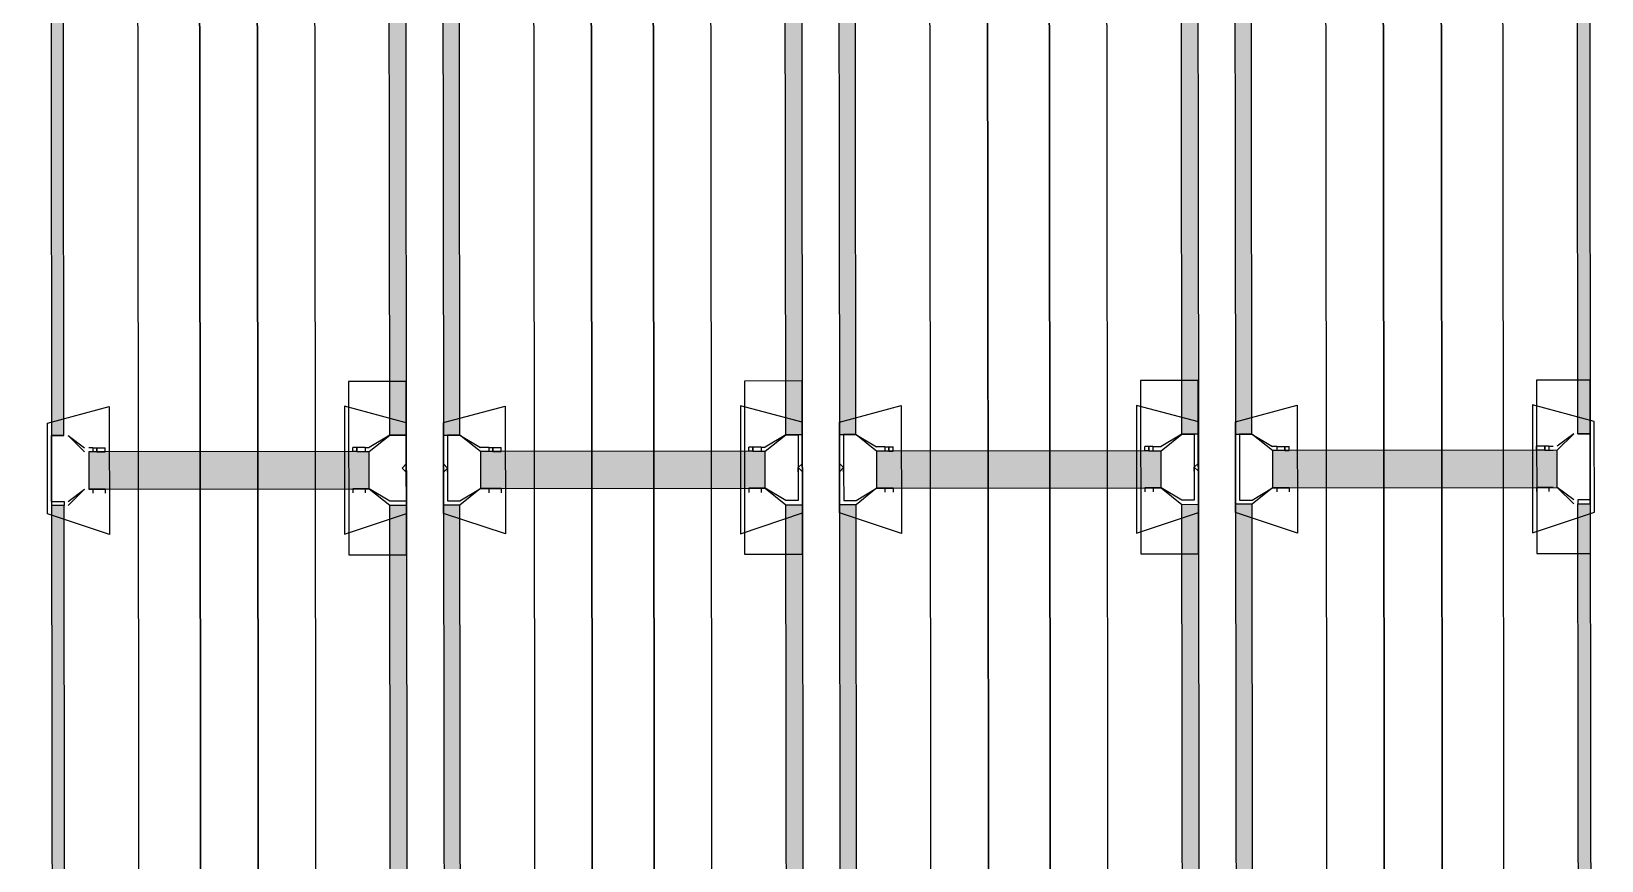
# Model space of a CAD drawing. Header units: feet. Extents: x -99009 to 3252343, y -11094690 to 9035152.
# Drawn here: x 2525083 to 2527069, y -1948537 to -1947488 of the extents above; entities that cross this region are included whole.
import ezdxf

# ---------------------------------------------------------------- set-up
doc = ezdxf.new("R2010")
doc.units = ezdxf.units.FT
doc.layers.add('1', color=1, linetype='Continuous')

# ---------------------------------------------------------------- blocks, each defined once
blk = doc.blocks.new('RM Stand 1')
at = {"transparency": 33554687}
for color, points in [(256, [(736127.3, -1126007.9), (737040.4, -1125992.3), (736127.3, -1125992.3)]), (256, [(736127.3, -1126007.9), (737040.4, -1126007.9), (737040.4, -1125992.3)]), (256, [(737129.1, -1126007.9), (738036.9, -1125992.3), (737129.1, -1125992.3)]), (256, [(737129.1, -1126007.9), (738036.9, -1126007.9), (738036.9, -1125992.3)]), (1, [(737108.2, -1126394), (737061.2, -1126034), (737061.2, -1126394)]), (1, [(737108.2, -1126394), (737108.2, -1126034), (737061.2, -1126034)]), (1, [(737108.2, -1126394), (737061.2, -1126034), (737061.2, -1126394)]), (1, [(737108.2, -1126394), (737108.2, -1126034), (737061.2, -1126034)]), (256, [(736127.3, -1126441), (737040.4, -1126420.1), (736127.3, -1126420.1)]), (256, [(736127.3, -1126441), (737040.4, -1126441), (737040.4, -1126420.1)]), (256, [(737129.1, -1126441), (738036.9, -1126420.1), (737129.1, -1126420.1)]), (256, [(737129.1, -1126441), (738036.9, -1126441), (738036.9, -1126420.1)]), (256, [(736127.3, -1126508.8), (737040.4, -1126487.9), (736127.3, -1126487.9)]), (256, [(736127.3, -1126508.8), (737040.4, -1126508.8), (737040.4, -1126487.9)]), (256, [(737129.1, -1126508.8), (738036.9, -1126487.9), (737129.1, -1126487.9)]), (256, [(737129.1, -1126508.8), (738036.9, -1126508.8), (738036.9, -1126487.9)]), (1, [(737108.2, -1126894.9), (737061.2, -1126534.9), (737061.2, -1126894.9)]), (1, [(737108.2, -1126894.9), (737108.2, -1126534.9), (737061.2, -1126534.9)]), (1, [(737108.2, -1126894.9), (737061.2, -1126534.9), (737061.2, -1126894.9)]), (1, [(737108.2, -1126894.9), (737108.2, -1126534.9), (737061.2, -1126534.9)]), (256, [(736127.3, -1126941.9), (737040.4, -1126921), (736127.3, -1126921)]), (256, [(736127.3, -1126941.9), (737040.4, -1126941.9), (737040.4, -1126921)]), (256, [(737129.1, -1126941.9), (738036.9, -1126921), (737129.1, -1126921)]), (256, [(737129.1, -1126941.9), (738036.9, -1126941.9), (738036.9, -1126921)]), (256, [(736127.3, -1127009.7), (737040.4, -1126988.8), (736127.3, -1126988.8)]), (256, [(736127.3, -1127009.7), (737040.4, -1127009.7), (737040.4, -1126988.8)]), (256, [(737129.1, -1127009.7), (738036.9, -1126988.8), (737129.1, -1126988.8)]), (256, [(737129.1, -1127009.7), (738036.9, -1127009.7), (738036.9, -1126988.8)]), (1, [(737108.2, -1127395.8), (737061.2, -1127035.8), (737061.2, -1127395.8)]), (1, [(737108.2, -1127395.8), (737108.2, -1127035.8), (737061.2, -1127035.8)]), (1, [(737108.2, -1127395.8), (737061.2, -1127035.8), (737061.2, -1127395.8)]), (1, [(737108.2, -1127395.8), (737108.2, -1127035.8), (737061.2, -1127035.8)]), (256, [(736127.3, -1127442.7), (737040.4, -1127421.9), (736127.3, -1127421.9)]), (256, [(736127.3, -1127442.7), (737040.4, -1127442.7), (737040.4, -1127421.9)]), (256, [(737129.1, -1127442.7), (738036.9, -1127421.9), (737129.1, -1127421.9)]), (256, [(737129.1, -1127442.7), (738036.9, -1127442.7), (738036.9, -1127421.9)]), (256, [(736127.3, -1127510.6), (737040.4, -1127489.7), (736127.3, -1127489.7)]), (256, [(736127.3, -1127510.6), (737040.4, -1127510.6), (737040.4, -1127489.7)]), (256, [(737129.1, -1127510.6), (738036.9, -1127489.7), (737129.1, -1127489.7)]), (256, [(737129.1, -1127510.6), (738036.9, -1127510.6), (738036.9, -1127489.7)]), (1, [(737108.2, -1127891.4), (737061.2, -1127536.6), (737061.2, -1127891.4)]), (1, [(737108.2, -1127891.4), (737108.2, -1127536.6), (737061.2, -1127536.6)]), (1, [(737108.2, -1127891.4), (737061.2, -1127536.6), (737061.2, -1127891.4)]), (1, [(737108.2, -1127891.4), (737108.2, -1127536.6), (737061.2, -1127536.6)]), (256, [(736127.3, -1127938.4), (737040.4, -1127922.7), (736127.3, -1127922.7)]), (256, [(736127.3, -1127938.4), (737040.4, -1127938.4), (737040.4, -1127922.7)]), (256, [(737129.1, -1127938.4), (738036.9, -1127922.7), (737129.1, -1127922.7)]), (256, [(737129.1, -1127938.4), (738036.9, -1127938.4), (738036.9, -1127922.7)])]:
    blk.add_hatch(color=color, dxfattribs=at).paths.add_polyline_path(points)
for points in [[(736127.3, -1125992.3), (737040.4, -1125992.3), (737040.4, -1126007.9), (736127.3, -1126007.9), (736127.3, -1125992.3), (736038.6, -1125992.3)], [(736972.5, -1125992.3), (736972.5, -1126060.1), (737191.7, -1126060.1), (737191.7, -1125992.3), (736972.5, -1125992.3)], [(736972.5, -1125992.3), (736972.5, -1126060.1), (737191.7, -1126060.1), (737191.7, -1125992.3), (736972.5, -1125992.3)], [(737024.7, -1125987.1), (737003.8, -1126065.3), (737165.6, -1126065.3), (737139.5, -1125987.1), (737024.7, -1125987.1)], [(737024.7, -1125987.1), (737003.8, -1126065.3), (737165.6, -1126065.3), (737139.5, -1125987.1), (737024.7, -1125987.1)], [(737040.4, -1125992.3), (737129.1, -1125992.3)], [(737040.4, -1126007.9), (737040.4, -1125992.3), (737040.4, -1126007.9)], [(737040.4, -1125992.3), (737076.9, -1125992.3), (737040.4, -1125992.3)], [(737129.1, -1125992.3), (738036.9, -1125992.3), (738036.9, -1126007.9), (737129.1, -1126007.9), (737129.1, -1125992.3), (737040.4, -1125992.3)], [(737040.4, -1126007.9), (737040.4, -1125992.3), (737040.4, -1126007.9)], [(737040.4, -1125992.3), (737076.9, -1125992.3), (737040.4, -1125992.3)], [(737076.9, -1125992.3), (737082.1, -1125992.3), (737076.9, -1125992.3)], [(737076.9, -1125992.3), (737082.1, -1125992.3), (737076.9, -1125992.3)], [(737082.1, -1125992.3), (737087.3, -1125992.3), (737082.1, -1125992.3)], [(737082.1, -1125992.3), (737087.3, -1125992.3), (737082.1, -1125992.3)], [(737123.8, -1125992.3), (737087.3, -1125992.3), (737129.1, -1125992.3)], [(737123.8, -1125992.3), (737087.3, -1125992.3), (737129.1, -1125992.3)], [(737123.8, -1125992.3), (737123.8, -1126007.9)], [(737123.8, -1125992.3), (737123.8, -1126007.9)], [(737129.1, -1126007.9), (737129.1, -1125992.3)], [(737129.1, -1126007.9), (737129.1, -1125992.3)], [(737061.2, -1126034), (737040.4, -1126013.2), (737056, -1126034)], [(737061.2, -1126034), (737040.4, -1126013.2), (737056, -1126034)], [(737123.8, -1126013.2), (737108.2, -1126034), (737129.1, -1126013.2)], [(737123.8, -1126013.2), (737108.2, -1126034), (737129.1, -1126013.2)], [(737123.8, -1126007.9), (737129.1, -1126007.9)], [(737123.8, -1126007.9), (737129.1, -1126007.9)], [(737108.2, -1126394), (737108.2, -1126034), (737061.2, -1126034), (737061.2, -1126394), (737108.2, -1126394)], [(737108.2, -1126394), (737108.2, -1126034), (737061.2, -1126034), (737061.2, -1126394), (737108.2, -1126394)], [(737056, -1126044.5), (737061.2, -1126044.5), (737061.2, -1126039.3)], [(737056, -1126044.5), (737056, -1126039.3)], [(737056, -1126044.5), (737061.2, -1126044.5), (737061.2, -1126039.3)], [(737056, -1126044.5), (737056, -1126039.3)], [(737056, -1126049.7), (737061.2, -1126049.7), (737061.2, -1126044.5)], [(737056, -1126044.5), (737056, -1126049.7)], [(737056, -1126044.5), (737061.2, -1126044.5)], [(737056, -1126049.7), (737061.2, -1126049.7), (737061.2, -1126044.5)], [(737056, -1126044.5), (737056, -1126049.7)], [(737056, -1126044.5), (737061.2, -1126044.5)], [(737061.2, -1126049.7), (737056, -1126049.7), (737056, -1126060.1)], [(737061.2, -1126049.7), (737061.2, -1126060.1), (737056, -1126060.1)], [(737061.2, -1126049.7), (737056, -1126049.7), (737056, -1126060.1)], [(737061.2, -1126049.7), (737061.2, -1126060.1), (737056, -1126060.1)], [(737108.2, -1126039.3), (737108.2, -1126044.5), (737108.2, -1126039.3)], [(737108.2, -1126039.3), (737108.2, -1126044.5), (737108.2, -1126039.3)], [(737108.2, -1126049.7), (737108.2, -1126044.5), (737108.2, -1126049.7)], [(737108.2, -1126044.5), (737113.4, -1126044.5)], [(737108.2, -1126044.5), (737113.4, -1126044.5)], [(737108.2, -1126049.7), (737108.2, -1126044.5), (737108.2, -1126049.7)], [(737108.2, -1126044.5), (737113.4, -1126044.5)], [(737108.2, -1126044.5), (737113.4, -1126044.5)], [(737108.2, -1126049.7), (737108.2, -1126060.1), (737108.2, -1126049.7)], [(737108.2, -1126049.7), (737108.2, -1126060.1), (737108.2, -1126049.7)], [(737108.2, -1126060.1), (737113.4, -1126060.1)], [(737108.2, -1126060.1), (737113.4, -1126060.1)], [(732584.7, -1126180.1), (738584.7, -1126180.1), (738584.7, -1126101.9), (732584.7, -1126101.9), (732584.7, -1126180.1)], [(732584.7, -1126253.2), (738584.7, -1126253.2), (738584.7, -1126180.1), (732584.7, -1126180.1), (732584.7, -1126253.2)], [(732584.7, -1126326.2), (738584.7, -1126326.2), (738584.7, -1126253.2), (732584.7, -1126253.2), (732584.7, -1126326.2)], [(737024.7, -1126441), (737003.8, -1126362.7), (737165.6, -1126362.7), (737139.5, -1126441), (737024.7, -1126441)], [(737024.7, -1126441), (737003.8, -1126362.7), (737165.6, -1126362.7), (737139.5, -1126441), (737024.7, -1126441)], [(737061.2, -1126378.4), (737056, -1126378.4), (737056, -1126373.2)], [(737061.2, -1126378.4), (737061.2, -1126373.2), (737056, -1126373.2)], [(737061.2, -1126378.4), (737056, -1126378.4), (737056, -1126373.2)], [(737061.2, -1126378.4), (737061.2, -1126373.2), (737056, -1126373.2)], [(737108.2, -1126378.4), (737108.2, -1126373.2), (737108.2, -1126378.4)], [(737108.2, -1126373.2), (737113.4, -1126373.2)], [(737108.2, -1126378.4), (737108.2, -1126373.2), (737108.2, -1126378.4)], [(737108.2, -1126373.2), (737113.4, -1126373.2)], [(737061.2, -1126394), (737040.4, -1126420.1), (737056, -1126394)], [(737061.2, -1126394), (737040.4, -1126420.1), (737056, -1126394)], [(737056, -1126378.4), (737061.2, -1126378.4), (737061.2, -1126383.6), (737061.2, -1126388.8)], [(737056, -1126388.8), (737056, -1126383.6), (737056, -1126378.4)], [(737056, -1126378.4), (737061.2, -1126378.4), (737061.2, -1126383.6), (737061.2, -1126388.8)], [(737056, -1126388.8), (737056, -1126383.6), (737056, -1126378.4)], [(737056, -1126388.8), (737061.2, -1126388.8)], [(737056, -1126388.8), (737061.2, -1126388.8), (737061.2, -1126394)], [(737056, -1126388.8), (737056, -1126394)], [(737056, -1126388.8), (737061.2, -1126388.8)], [(737056, -1126388.8), (737061.2, -1126388.8), (737061.2, -1126394)], [(737056, -1126388.8), (737056, -1126394)], [(737108.2, -1126378.4), (737108.2, -1126383.6), (737108.2, -1126388.8), (737108.2, -1126383.6), (737108.2, -1126378.4)], [(737108.2, -1126378.4), (737108.2, -1126383.6), (737108.2, -1126388.8), (737108.2, -1126383.6), (737108.2, -1126378.4)], [(737108.2, -1126388.8), (737113.4, -1126388.8)], [(737108.2, -1126394), (737108.2, -1126388.8), (737108.2, -1126394)], [(737108.2, -1126388.8), (737113.4, -1126388.8)], [(737108.2, -1126388.8), (737113.4, -1126388.8)], [(737108.2, -1126394), (737108.2, -1126388.8), (737108.2, -1126394)], [(737108.2, -1126388.8), (737113.4, -1126388.8)], [(737123.8, -1126420.1), (737108.2, -1126394), (737129.1, -1126420.1)], [(737123.8, -1126420.1), (737108.2, -1126394), (737129.1, -1126420.1)], [(736127.3, -1126441), (737040.4, -1126441), (737040.4, -1126420.1), (736127.3, -1126420.1), (736127.3, -1126441)], [(737040.4, -1126420.1), (737040.4, -1126435.8)], [(737040.4, -1126441), (737040.4, -1126420.1)], [(737040.4, -1126420.1), (737040.4, -1126435.8)], [(737040.4, -1126441), (737040.4, -1126420.1)], [(737123.8, -1126435.8), (737123.8, -1126420.1)], [(737123.8, -1126435.8), (737123.8, -1126420.1)], [(737129.1, -1126420.1), (737129.1, -1126441)], [(737129.1, -1126441), (738036.9, -1126441), (738036.9, -1126420.1), (737129.1, -1126420.1), (737129.1, -1126441)], [(737129.1, -1126420.1), (737129.1, -1126441)], [(737040.4, -1126435.8), (737076.9, -1126435.8)], [(737040.4, -1126435.8), (737076.9, -1126435.8)], [(737040.4, -1126441), (737129.1, -1126441)], [(737076.9, -1126441), (737040.4, -1126441)], [(737040.4, -1126441), (737129.1, -1126441)], [(737076.9, -1126441), (737040.4, -1126441)], [(737076.9, -1126435.8), (737082.1, -1126435.8)], [(737076.9, -1126435.8), (737082.1, -1126435.8)], [(737076.9, -1126441), (737082.1, -1126441)], [(737076.9, -1126441), (737082.1, -1126441)], [(737082.1, -1126435.8), (737087.3, -1126435.8)], [(737082.1, -1126435.8), (737087.3, -1126435.8)], [(737087.3, -1126441), (737082.1, -1126441)], [(737087.3, -1126441), (737082.1, -1126441)], [(737087.3, -1126435.8), (737123.8, -1126435.8)], [(737087.3, -1126435.8), (737123.8, -1126435.8)], [(737129.1, -1126441), (737087.3, -1126441)], [(737129.1, -1126441), (737087.3, -1126441)], [(736127.3, -1126487.9), (737040.4, -1126487.9), (737040.4, -1126508.8), (736127.3, -1126508.8), (736127.3, -1126487.9), (736038.6, -1126487.9)], [(736972.5, -1126487.9), (736972.5, -1126561), (737191.7, -1126561), (737191.7, -1126487.9), (736972.5, -1126487.9)], [(736972.5, -1126487.9), (736972.5, -1126561), (737191.7, -1126561), (737191.7, -1126487.9), (736972.5, -1126487.9)], [(737024.7, -1126487.9), (737003.8, -1126566.2), (737165.6, -1126566.2), (737139.5, -1126487.9), (737024.7, -1126487.9)], [(737024.7, -1126487.9), (737003.8, -1126566.2), (737165.6, -1126566.2), (737139.5, -1126487.9), (737024.7, -1126487.9)], [(737040.4, -1126487.9), (737129.1, -1126487.9)], [(737040.4, -1126487.9), (737040.4, -1126508.8)], [(737076.9, -1126487.9), (737040.4, -1126487.9)], [(737129.1, -1126487.9), (738036.9, -1126487.9), (738036.9, -1126508.8), (737129.1, -1126508.8), (737129.1, -1126487.9), (737040.4, -1126487.9)], [(737040.4, -1126487.9), (737040.4, -1126508.8)], [(737076.9, -1126487.9), (737040.4, -1126487.9)], [(737040.4, -1126508.8), (737040.4, -1126493.2)], [(737040.4, -1126493.2), (737076.9, -1126493.2)], [(737040.4, -1126508.8), (737040.4, -1126493.2)], [(737040.4, -1126493.2), (737076.9, -1126493.2)], [(737076.9, -1126493.2), (737082.1, -1126493.2), (737076.9, -1126487.9)], [(737076.9, -1126493.2), (737082.1, -1126493.2), (737076.9, -1126487.9)], [(737082.1, -1126487.9), (737087.3, -1126487.9)], [(737087.3, -1126493.2), (737082.1, -1126493.2), (737087.3, -1126487.9)], [(737082.1, -1126487.9), (737087.3, -1126487.9)], [(737087.3, -1126493.2), (737082.1, -1126493.2), (737087.3, -1126487.9)], [(737082.1, -1126493.2), (737087.3, -1126493.2)], [(737082.1, -1126493.2), (737087.3, -1126493.2)], [(737129.1, -1126487.9), (737087.3, -1126487.9)], [(737129.1, -1126487.9), (737087.3, -1126487.9)], [(737087.3, -1126493.2), (737123.8, -1126493.2)], [(737087.3, -1126493.2), (737123.8, -1126493.2)], [(737123.8, -1126493.2), (737123.8, -1126508.8)], [(737123.8, -1126493.2), (737123.8, -1126508.8)], [(737129.1, -1126508.8), (737129.1, -1126487.9)], [(737129.1, -1126508.8), (737129.1, -1126487.9)], [(737061.2, -1126534.9), (737040.4, -1126508.8), (737056, -1126534.9)], [(737061.2, -1126534.9), (737040.4, -1126508.8), (737056, -1126534.9)], [(737123.8, -1126508.8), (737108.2, -1126534.9), (737129.1, -1126508.8)], [(737123.8, -1126508.8), (737108.2, -1126534.9), (737129.1, -1126508.8)], [(737056, -1126545.3), (737061.2, -1126545.3), (737061.2, -1126534.9)], [(737056, -1126545.3), (737056, -1126534.9)], [(737056, -1126545.3), (737061.2, -1126545.3), (737061.2, -1126534.9)], [(737056, -1126545.3), (737056, -1126534.9)], [(737056, -1126550.6), (737061.2, -1126550.6), (737061.2, -1126545.3)], [(737056, -1126545.3), (737056, -1126550.6)], [(737056, -1126545.3), (737061.2, -1126545.3)], [(737056, -1126550.6), (737061.2, -1126550.6), (737061.2, -1126545.3)], [(737056, -1126545.3), (737056, -1126550.6)], [(737056, -1126545.3), (737061.2, -1126545.3)], [(737061.2, -1126550.6), (737056, -1126550.6), (737056, -1126555.8)], [(737061.2, -1126550.6), (737061.2, -1126555.8), (737056, -1126555.8)], [(737061.2, -1126550.6), (737056, -1126550.6), (737056, -1126555.8)], [(737061.2, -1126550.6), (737061.2, -1126555.8), (737056, -1126555.8)], [(737108.2, -1126894.9), (737108.2, -1126534.9), (737061.2, -1126534.9), (737061.2, -1126894.9), (737108.2, -1126894.9)], [(737108.2, -1126894.9), (737108.2, -1126534.9), (737061.2, -1126534.9), (737061.2, -1126894.9), (737108.2, -1126894.9)], [(737108.2, -1126534.9), (737108.2, -1126545.3), (737108.2, -1126534.9)], [(737108.2, -1126534.9), (737108.2, -1126545.3), (737108.2, -1126534.9)], [(737108.2, -1126550.6), (737108.2, -1126545.3), (737108.2, -1126550.6)], [(737108.2, -1126545.3), (737113.4, -1126545.3)], [(737108.2, -1126545.3), (737113.4, -1126545.3)], [(737108.2, -1126550.6), (737108.2, -1126545.3), (737108.2, -1126550.6)], [(737108.2, -1126545.3), (737113.4, -1126545.3)], [(737108.2, -1126545.3), (737113.4, -1126545.3)], [(737108.2, -1126550.6), (737108.2, -1126555.8), (737108.2, -1126550.6)], [(737108.2, -1126550.6), (737108.2, -1126555.8), (737108.2, -1126550.6)], [(737108.2, -1126555.8), (737113.4, -1126555.8)], [(737108.2, -1126555.8), (737113.4, -1126555.8)], [(732584.7, -1126675.8), (738584.7, -1126675.8), (738584.7, -1126602.7), (732584.7, -1126602.7), (732584.7, -1126675.8)], [(732584.7, -1126754), (738584.7, -1126754), (738584.7, -1126675.8), (732584.7, -1126675.8), (732584.7, -1126754)], [(732584.7, -1126827.1), (738584.7, -1126827.1), (738584.7, -1126754), (732584.7, -1126754), (732584.7, -1126827.1)], [(737024.7, -1126941.9), (737003.8, -1126863.6), (737165.6, -1126863.6), (737139.5, -1126941.9), (737024.7, -1126941.9)], [(737024.7, -1126941.9), (737003.8, -1126863.6), (737165.6, -1126863.6), (737139.5, -1126941.9), (737024.7, -1126941.9)], [(737061.2, -1126879.2), (737056, -1126879.2), (737056, -1126874)], [(737061.2, -1126879.2), (737061.2, -1126874), (737056, -1126874)], [(737061.2, -1126879.2), (737056, -1126879.2), (737056, -1126874)], [(737061.2, -1126879.2), (737061.2, -1126874), (737056, -1126874)], [(737056, -1126879.2), (737061.2, -1126879.2), (737061.2, -1126884.5)], [(737056, -1126884.5), (737056, -1126879.2)], [(737056, -1126879.2), (737061.2, -1126879.2), (737061.2, -1126884.5)], [(737056, -1126884.5), (737056, -1126879.2)], [(737056, -1126884.5), (737061.2, -1126884.5)], [(737056, -1126884.5), (737061.2, -1126884.5), (737061.2, -1126894.9)], [(737056, -1126884.5), (737056, -1126894.9)], [(737056, -1126884.5), (737061.2, -1126884.5)], [(737056, -1126884.5), (737061.2, -1126884.5), (737061.2, -1126894.9)], [(737056, -1126884.5), (737056, -1126894.9)], [(737108.2, -1126879.2), (737108.2, -1126874), (737108.2, -1126879.2)], [(737108.2, -1126874), (737113.4, -1126874)], [(737108.2, -1126879.2), (737108.2, -1126874), (737108.2, -1126879.2)], [(737108.2, -1126874), (737113.4, -1126874)], [(737108.2, -1126879.2), (737108.2, -1126884.5), (737108.2, -1126879.2)], [(737108.2, -1126879.2), (737108.2, -1126884.5), (737108.2, -1126879.2)], [(737108.2, -1126884.5), (737113.4, -1126884.5)], [(737108.2, -1126894.9), (737108.2, -1126884.5), (737108.2, -1126894.9)], [(737108.2, -1126884.5), (737113.4, -1126884.5)], [(737108.2, -1126884.5), (737113.4, -1126884.5)], [(737108.2, -1126894.9), (737108.2, -1126884.5), (737108.2, -1126894.9)], [(737108.2, -1126884.5), (737113.4, -1126884.5)], [(737061.2, -1126894.9), (737040.4, -1126921), (737056, -1126894.9)], [(737061.2, -1126894.9), (737040.4, -1126921), (737056, -1126894.9)], [(737123.8, -1126921), (737108.2, -1126894.9), (737129.1, -1126921)], [(737123.8, -1126921), (737108.2, -1126894.9), (737129.1, -1126921)], [(736127.3, -1126941.9), (737040.4, -1126941.9), (737040.4, -1126921), (736127.3, -1126921), (736127.3, -1126941.9)], [(737040.4, -1126921), (737040.4, -1126936.6)], [(737040.4, -1126941.9), (737040.4, -1126921)], [(737040.4, -1126921), (737040.4, -1126936.6)], [(737040.4, -1126941.9), (737040.4, -1126921)], [(737123.8, -1126936.6), (737123.8, -1126921)], [(737123.8, -1126936.6), (737123.8, -1126921)], [(737129.1, -1126921), (737129.1, -1126941.9)], [(737129.1, -1126941.9), (738036.9, -1126941.9), (738036.9, -1126921), (737129.1, -1126921), (737129.1, -1126941.9)], [(737129.1, -1126921), (737129.1, -1126941.9)], [(737040.4, -1126936.6), (737076.9, -1126936.6)], [(737040.4, -1126936.6), (737076.9, -1126936.6)], [(737040.4, -1126941.9), (737129.1, -1126941.9)], [(737076.9, -1126941.9), (737040.4, -1126941.9)], [(737040.4, -1126941.9), (737129.1, -1126941.9)], [(737076.9, -1126941.9), (737040.4, -1126941.9)], [(737076.9, -1126936.6), (737082.1, -1126936.6), (737076.9, -1126941.9)], [(737076.9, -1126936.6), (737082.1, -1126936.6), (737076.9, -1126941.9)], [(737082.1, -1126936.6), (737087.3, -1126936.6)], [(737087.3, -1126936.6), (737082.1, -1126936.6), (737087.3, -1126941.9)], [(737082.1, -1126936.6), (737087.3, -1126936.6)], [(737087.3, -1126936.6), (737082.1, -1126936.6), (737087.3, -1126941.9)], [(737082.1, -1126941.9), (737087.3, -1126941.9)], [(737082.1, -1126941.9), (737087.3, -1126941.9)], [(737087.3, -1126936.6), (737123.8, -1126936.6)], [(737087.3, -1126936.6), (737123.8, -1126936.6)], [(737129.1, -1126941.9), (737087.3, -1126941.9)], [(737129.1, -1126941.9), (737087.3, -1126941.9)], [(736127.3, -1126988.8), (737040.4, -1126988.8), (737040.4, -1127009.7), (736127.3, -1127009.7), (736127.3, -1126988.8)], [(736972.5, -1126988.8), (736972.5, -1127061.9), (737191.7, -1127061.9), (737191.7, -1126988.8), (736972.5, -1126988.8)], [(736972.5, -1126988.8), (736972.5, -1127061.9), (737191.7, -1127061.9), (737191.7, -1126988.8), (736972.5, -1126988.8)], [(737024.7, -1126988.8), (737003.8, -1127067.1), (737165.6, -1127067.1), (737139.5, -1126988.8), (737024.7, -1126988.8)], [(737024.7, -1126988.8), (737003.8, -1127067.1), (737165.6, -1127067.1), (737139.5, -1126988.8), (737024.7, -1126988.8)], [(737040.4, -1126988.8), (737129.1, -1126988.8)], [(737040.4, -1126988.8), (737040.4, -1127009.7)], [(737076.9, -1126988.8), (737040.4, -1126988.8)], [(737040.4, -1126988.8), (737129.1, -1126988.8)], [(737040.4, -1126988.8), (737040.4, -1127009.7)], [(737076.9, -1126988.8), (737040.4, -1126988.8)], [(737076.9, -1126994), (737082.1, -1126994), (737076.9, -1126988.8)], [(737076.9, -1126994), (737082.1, -1126994), (737076.9, -1126988.8)], [(737082.1, -1126988.8), (737087.3, -1126988.8)], [(737087.3, -1126994), (737082.1, -1126994), (737087.3, -1126988.8)], [(737082.1, -1126988.8), (737087.3, -1126988.8)], [(737087.3, -1126994), (737082.1, -1126994), (737087.3, -1126988.8)], [(737129.1, -1126988.8), (737087.3, -1126988.8)], [(737129.1, -1126988.8), (737087.3, -1126988.8)], [(737129.1, -1127009.7), (737129.1, -1126988.8)], [(737129.1, -1126988.8), (738036.9, -1126988.8), (738036.9, -1127009.7), (737129.1, -1127009.7), (737129.1, -1126988.8)], [(737129.1, -1127009.7), (737129.1, -1126988.8)], [(737040.4, -1127009.7), (737040.4, -1126994)], [(737040.4, -1126994), (737076.9, -1126994)], [(737040.4, -1127009.7), (737040.4, -1126994)], [(737040.4, -1126994), (737076.9, -1126994)], [(737061.2, -1127035.8), (737040.4, -1127009.7), (737056, -1127035.8)], [(737061.2, -1127035.8), (737040.4, -1127009.7), (737056, -1127035.8)], [(737082.1, -1126994), (737087.3, -1126994)], [(737082.1, -1126994), (737087.3, -1126994)], [(737087.3, -1126994), (737123.8, -1126994)], [(737087.3, -1126994), (737123.8, -1126994)], [(737123.8, -1127009.7), (737108.2, -1127035.8), (737129.1, -1127009.7)], [(737123.8, -1127009.7), (737108.2, -1127035.8), (737129.1, -1127009.7)], [(737123.8, -1126994), (737123.8, -1127009.7)], [(737123.8, -1126994), (737123.8, -1127009.7)], [(737056, -1127041), (737061.2, -1127041), (737061.2, -1127035.8)], [(737056, -1127041), (737056, -1127035.8)], [(737056, -1127041), (737061.2, -1127041), (737061.2, -1127035.8)], [(737056, -1127041), (737056, -1127035.8)], [(737056, -1127051.4), (737061.2, -1127051.4), (737061.2, -1127046.2), (737061.2, -1127041)], [(737056, -1127041), (737056, -1127046.2), (737056, -1127051.4)], [(737056, -1127041), (737061.2, -1127041)], [(737056, -1127051.4), (737061.2, -1127051.4), (737061.2, -1127046.2), (737061.2, -1127041)], [(737056, -1127041), (737056, -1127046.2), (737056, -1127051.4)], [(737056, -1127041), (737061.2, -1127041)], [(737108.2, -1127395.8), (737108.2, -1127035.8), (737061.2, -1127035.8), (737061.2, -1127395.8), (737108.2, -1127395.8)], [(737108.2, -1127395.8), (737108.2, -1127035.8), (737061.2, -1127035.8), (737061.2, -1127395.8), (737108.2, -1127395.8)], [(737108.2, -1127035.8), (737108.2, -1127041), (737108.2, -1127035.8)], [(737108.2, -1127035.8), (737108.2, -1127041), (737108.2, -1127035.8)], [(737108.2, -1127051.4), (737108.2, -1127046.2), (737108.2, -1127041), (737108.2, -1127046.2), (737108.2, -1127051.4)], [(737108.2, -1127041), (737113.4, -1127041)], [(737108.2, -1127041), (737113.4, -1127041)], [(737108.2, -1127051.4), (737108.2, -1127046.2), (737108.2, -1127041), (737108.2, -1127046.2), (737108.2, -1127051.4)], [(737108.2, -1127041), (737113.4, -1127041)], [(737108.2, -1127041), (737113.4, -1127041)], [(737061.2, -1127051.4), (737056, -1127051.4), (737056, -1127056.6)], [(737061.2, -1127051.4), (737061.2, -1127056.6), (737056, -1127056.6)], [(737061.2, -1127051.4), (737056, -1127051.4), (737056, -1127056.6)], [(737061.2, -1127051.4), (737061.2, -1127056.6), (737056, -1127056.6)], [(737108.2, -1127051.4), (737108.2, -1127056.6), (737108.2, -1127051.4)], [(737108.2, -1127051.4), (737108.2, -1127056.6), (737108.2, -1127051.4)], [(737108.2, -1127056.6), (737113.4, -1127056.6)], [(737108.2, -1127056.6), (737113.4, -1127056.6)], [(732584.7, -1127176.6), (738584.7, -1127176.6), (738584.7, -1127103.6), (732584.7, -1127103.6), (732584.7, -1127176.6)], [(732584.7, -1127254.9), (738584.7, -1127254.9), (738584.7, -1127176.6), (732584.7, -1127176.6), (732584.7, -1127254.9)], [(732584.7, -1127327.9), (738584.7, -1127327.9), (738584.7, -1127254.9), (732584.7, -1127254.9), (732584.7, -1127327.9)], [(737024.7, -1127442.7), (737003.8, -1127364.5), (737165.6, -1127364.5), (737139.5, -1127442.7), (737024.7, -1127442.7)], [(737024.7, -1127442.7), (737003.8, -1127364.5), (737165.6, -1127364.5), (737139.5, -1127442.7), (737024.7, -1127442.7)], [(737061.2, -1127380.1), (737056, -1127380.1), (737056, -1127369.7)], [(737061.2, -1127380.1), (737061.2, -1127369.7), (737056, -1127369.7)], [(737061.2, -1127380.1), (737056, -1127380.1), (737056, -1127369.7)], [(737061.2, -1127380.1), (737061.2, -1127369.7), (737056, -1127369.7)], [(737056, -1127380.1), (737061.2, -1127380.1), (737061.2, -1127385.3)], [(737056, -1127385.3), (737056, -1127380.1)], [(737056, -1127380.1), (737061.2, -1127380.1), (737061.2, -1127385.3)], [(737056, -1127385.3), (737056, -1127380.1)], [(737056, -1127385.3), (737061.2, -1127385.3)], [(737056, -1127385.3), (737061.2, -1127385.3), (737061.2, -1127395.8)], [(737056, -1127385.3), (737056, -1127395.8)], [(737056, -1127385.3), (737061.2, -1127385.3)], [(737056, -1127385.3), (737061.2, -1127385.3), (737061.2, -1127395.8)], [(737056, -1127385.3), (737056, -1127395.8)], [(737108.2, -1127380.1), (737108.2, -1127369.7), (737108.2, -1127380.1)], [(737108.2, -1127369.7), (737113.4, -1127369.7)], [(737108.2, -1127380.1), (737108.2, -1127369.7), (737108.2, -1127380.1)], [(737108.2, -1127369.7), (737113.4, -1127369.7)], [(737108.2, -1127380.1), (737108.2, -1127385.3), (737108.2, -1127380.1)], [(737108.2, -1127380.1), (737108.2, -1127385.3), (737108.2, -1127380.1)], [(737108.2, -1127385.3), (737113.4, -1127385.3)], [(737108.2, -1127395.8), (737108.2, -1127385.3), (737108.2, -1127395.8)], [(737108.2, -1127385.3), (737113.4, -1127385.3)], [(737108.2, -1127385.3), (737113.4, -1127385.3)], [(737108.2, -1127395.8), (737108.2, -1127385.3), (737108.2, -1127395.8)], [(737108.2, -1127385.3), (737113.4, -1127385.3)], [(737061.2, -1127395.8), (737040.4, -1127421.9), (737056, -1127395.8)], [(737061.2, -1127395.8), (737040.4, -1127421.9), (737056, -1127395.8)], [(737123.8, -1127421.9), (737108.2, -1127395.8), (737129.1, -1127421.9)], [(737123.8, -1127421.9), (737108.2, -1127395.8), (737129.1, -1127421.9)], [(736127.3, -1127442.7), (737040.4, -1127442.7), (737040.4, -1127421.9), (736127.3, -1127421.9), (736127.3, -1127442.7)], [(737040.4, -1127421.9), (737040.4, -1127437.5)], [(737040.4, -1127442.7), (737040.4, -1127421.9)], [(737040.4, -1127421.9), (737040.4, -1127437.5)], [(737040.4, -1127442.7), (737040.4, -1127421.9)], [(737123.8, -1127437.5), (737123.8, -1127421.9)], [(737123.8, -1127437.5), (737123.8, -1127421.9)], [(737129.1, -1127421.9), (737129.1, -1127442.7)], [(737129.1, -1127442.7), (738036.9, -1127442.7), (738036.9, -1127421.9), (737129.1, -1127421.9), (737129.1, -1127442.7)], [(737129.1, -1127421.9), (737129.1, -1127442.7)], [(737040.4, -1127437.5), (737076.9, -1127437.5)], [(737040.4, -1127437.5), (737076.9, -1127437.5)], [(737040.4, -1127442.7), (737129.1, -1127442.7)], [(737076.9, -1127442.7), (737040.4, -1127442.7)], [(737040.4, -1127442.7), (737129.1, -1127442.7)], [(737076.9, -1127442.7), (737040.4, -1127442.7)], [(737076.9, -1127437.5), (737082.1, -1127437.5), (737076.9, -1127442.7)], [(737076.9, -1127437.5), (737082.1, -1127437.5), (737076.9, -1127442.7)], [(737082.1, -1127437.5), (737087.3, -1127437.5)], [(737087.3, -1127437.5), (737082.1, -1127437.5), (737087.3, -1127442.7)], [(737082.1, -1127437.5), (737087.3, -1127437.5)], [(737087.3, -1127437.5), (737082.1, -1127437.5), (737087.3, -1127442.7)], [(737082.1, -1127442.7), (737087.3, -1127442.7)], [(737082.1, -1127442.7), (737087.3, -1127442.7)], [(737087.3, -1127437.5), (737123.8, -1127437.5)], [(737087.3, -1127437.5), (737123.8, -1127437.5)], [(737129.1, -1127442.7), (737087.3, -1127442.7)], [(737129.1, -1127442.7), (737087.3, -1127442.7)], [(736127.3, -1127489.7), (737040.4, -1127489.7), (737040.4, -1127510.6), (736127.3, -1127510.6), (736127.3, -1127489.7)], [(736972.5, -1127489.7), (736972.5, -1127562.7), (737191.7, -1127562.7), (737191.7, -1127489.7), (736972.5, -1127489.7)], [(736972.5, -1127489.7), (736972.5, -1127562.7), (737191.7, -1127562.7), (737191.7, -1127489.7), (736972.5, -1127489.7)], [(737024.7, -1127489.7), (737003.8, -1127567.9), (737165.6, -1127567.9), (737139.5, -1127489.7), (737024.7, -1127489.7)], [(737024.7, -1127489.7), (737003.8, -1127567.9), (737165.6, -1127567.9), (737139.5, -1127489.7), (737024.7, -1127489.7)], [(737040.4, -1127489.7), (737129.1, -1127489.7)], [(737040.4, -1127510.6), (737040.4, -1127489.7), (737040.4, -1127510.6)], [(737040.4, -1127489.7), (737076.9, -1127489.7), (737040.4, -1127489.7)], [(737040.4, -1127489.7), (737129.1, -1127489.7)], [(737040.4, -1127510.6), (737040.4, -1127489.7), (737040.4, -1127510.6)], [(737040.4, -1127489.7), (737076.9, -1127489.7), (737040.4, -1127489.7)], [(737082.1, -1127494.9), (737076.9, -1127489.7), (737082.1, -1127489.7)], [(737082.1, -1127494.9), (737076.9, -1127489.7), (737082.1, -1127489.7)], [(737082.1, -1127494.9), (737087.3, -1127489.7), (737082.1, -1127489.7)], [(737082.1, -1127494.9), (737087.3, -1127489.7), (737082.1, -1127489.7)], [(737123.8, -1127489.7), (737087.3, -1127489.7), (737129.1, -1127489.7)], [(737123.8, -1127489.7), (737087.3, -1127489.7), (737129.1, -1127489.7)], [(737123.8, -1127489.7), (737123.8, -1127510.6)], [(737123.8, -1127489.7), (737123.8, -1127510.6)], [(737129.1, -1127510.6), (737129.1, -1127489.7)], [(737129.1, -1127489.7), (738036.9, -1127489.7), (738036.9, -1127510.6), (737129.1, -1127510.6), (737129.1, -1127489.7)], [(737129.1, -1127510.6), (737129.1, -1127489.7)], [(737061.2, -1127536.6), (737040.4, -1127510.6), (737056, -1127536.6)], [(737061.2, -1127536.6), (737040.4, -1127510.6), (737056, -1127536.6)], [(737123.8, -1127510.6), (737108.2, -1127536.6), (737129.1, -1127510.6)], [(737123.8, -1127510.6), (737108.2, -1127536.6), (737129.1, -1127510.6)], [(737056, -1127541.9), (737061.2, -1127541.9), (737061.2, -1127536.6)], [(737056, -1127541.9), (737056, -1127536.6)], [(737056, -1127541.9), (737061.2, -1127541.9), (737061.2, -1127536.6)], [(737056, -1127541.9), (737056, -1127536.6)], [(737056, -1127552.3), (737061.2, -1127552.3), (737061.2, -1127547.1), (737061.2, -1127541.9)], [(737056, -1127541.9), (737056, -1127547.1), (737056, -1127552.3)], [(737056, -1127541.9), (737061.2, -1127541.9)], [(737056, -1127552.3), (737061.2, -1127552.3), (737061.2, -1127547.1), (737061.2, -1127541.9)], [(737056, -1127541.9), (737056, -1127547.1), (737056, -1127552.3)], [(737056, -1127541.9), (737061.2, -1127541.9)], [(737108.2, -1127891.4), (737108.2, -1127536.6), (737061.2, -1127536.6), (737061.2, -1127891.4), (737108.2, -1127891.4)], [(737108.2, -1127891.4), (737108.2, -1127536.6), (737061.2, -1127536.6), (737061.2, -1127891.4), (737108.2, -1127891.4)], [(737108.2, -1127536.6), (737108.2, -1127541.9), (737108.2, -1127536.6)], [(737108.2, -1127536.6), (737108.2, -1127541.9), (737108.2, -1127536.6)], [(737108.2, -1127552.3), (737108.2, -1127547.1), (737108.2, -1127541.9), (737108.2, -1127547.1), (737108.2, -1127552.3)], [(737108.2, -1127541.9), (737113.4, -1127541.9)], [(737108.2, -1127541.9), (737113.4, -1127541.9)], [(737108.2, -1127552.3), (737108.2, -1127547.1), (737108.2, -1127541.9), (737108.2, -1127547.1), (737108.2, -1127552.3)], [(737108.2, -1127541.9), (737113.4, -1127541.9)], [(737108.2, -1127541.9), (737113.4, -1127541.9)], [(737061.2, -1127552.3), (737056, -1127552.3), (737056, -1127557.5)], [(737061.2, -1127552.3), (737061.2, -1127557.5), (737056, -1127557.5)], [(737061.2, -1127552.3), (737056, -1127552.3), (737056, -1127557.5)], [(737061.2, -1127552.3), (737061.2, -1127557.5), (737056, -1127557.5)], [(737108.2, -1127552.3), (737108.2, -1127557.5), (737108.2, -1127552.3)], [(737108.2, -1127552.3), (737108.2, -1127557.5), (737108.2, -1127552.3)], [(737108.2, -1127557.5), (737113.4, -1127557.5)], [(737108.2, -1127557.5), (737113.4, -1127557.5)], [(732584.7, -1127677.5), (738584.7, -1127677.5), (738584.7, -1127604.5), (732584.7, -1127604.5), (732584.7, -1127677.5)], [(732584.7, -1127750.6), (738584.7, -1127750.6), (738584.7, -1127677.5), (732584.7, -1127677.5), (732584.7, -1127750.6)], [(732584.7, -1127828.8), (738584.7, -1127828.8), (738584.7, -1127750.6), (732584.7, -1127750.6), (732584.7, -1127828.8)], [(737024.7, -1127943.6), (737003.8, -1127865.3), (737165.6, -1127865.3), (737139.5, -1127943.6), (737024.7, -1127943.6)], [(737024.7, -1127943.6), (737003.8, -1127865.3), (737165.6, -1127865.3), (737139.5, -1127943.6), (737024.7, -1127943.6)], [(737061.2, -1127881), (737056, -1127881), (737056, -1127870.6)], [(737061.2, -1127881), (737061.2, -1127870.6), (737056, -1127870.6)], [(737061.2, -1127881), (737056, -1127881), (737056, -1127870.6)], [(737061.2, -1127881), (737061.2, -1127870.6), (737056, -1127870.6)], [(737056, -1127881), (737061.2, -1127881), (737061.2, -1127886.2)], [(737056, -1127886.2), (737056, -1127881)], [(737056, -1127881), (737061.2, -1127881), (737061.2, -1127886.2)], [(737056, -1127886.2), (737056, -1127881)], [(737108.2, -1127881), (737108.2, -1127870.6), (737108.2, -1127881)], [(737108.2, -1127870.6), (737113.4, -1127870.6)], [(737108.2, -1127881), (737108.2, -1127870.6), (737108.2, -1127881)], [(737108.2, -1127870.6), (737113.4, -1127870.6)], [(737108.2, -1127881), (737108.2, -1127886.2), (737108.2, -1127881)], [(737108.2, -1127881), (737108.2, -1127886.2), (737108.2, -1127881)], [(737061.2, -1127896.6), (737040.4, -1127917.5), (737056, -1127896.6)], [(737061.2, -1127896.6), (737040.4, -1127917.5), (737056, -1127896.6)], [(737056, -1127886.2), (737061.2, -1127886.2)], [(737056, -1127886.2), (737061.2, -1127886.2), (737061.2, -1127891.4)], [(737056, -1127886.2), (737056, -1127891.4)], [(737056, -1127886.2), (737061.2, -1127886.2)], [(737056, -1127886.2), (737061.2, -1127886.2), (737061.2, -1127891.4)], [(737056, -1127886.2), (737056, -1127891.4)], [(737108.2, -1127886.2), (737113.4, -1127886.2)], [(737108.2, -1127891.4), (737108.2, -1127886.2), (737108.2, -1127891.4)], [(737108.2, -1127886.2), (737113.4, -1127886.2)], [(737108.2, -1127886.2), (737113.4, -1127886.2)], [(737108.2, -1127891.4), (737108.2, -1127886.2), (737108.2, -1127891.4)], [(737108.2, -1127886.2), (737113.4, -1127886.2)], [(737123.8, -1127917.5), (737108.2, -1127896.6), (737129.1, -1127917.5)], [(737123.8, -1127917.5), (737108.2, -1127896.6), (737129.1, -1127917.5)], [(736127.3, -1127938.4), (737040.4, -1127938.4), (737040.4, -1127922.7), (736127.3, -1127922.7), (736127.3, -1127938.4)], [(737040.4, -1127922.7), (737040.4, -1127938.4), (737040.4, -1127922.7)], [(737040.4, -1127922.7), (737040.4, -1127938.4), (737040.4, -1127922.7)], [(737123.8, -1127938.4), (737123.8, -1127922.7)], [(737123.8, -1127922.7), (737129.1, -1127922.7)], [(737123.8, -1127938.4), (737123.8, -1127922.7)], [(737123.8, -1127922.7), (737129.1, -1127922.7)], [(737129.1, -1127922.7), (737129.1, -1127938.4)], [(737129.1, -1127938.4), (738036.9, -1127938.4), (738036.9, -1127922.7), (737129.1, -1127922.7), (737129.1, -1127938.4)], [(737129.1, -1127922.7), (737129.1, -1127938.4)], [(737040.4, -1127938.4), (737129.1, -1127938.4)], [(737040.4, -1127938.4), (737076.9, -1127938.4), (737040.4, -1127938.4)], [(737040.4, -1127938.4), (737129.1, -1127938.4)], [(737040.4, -1127938.4), (737076.9, -1127938.4), (737040.4, -1127938.4)], [(737076.9, -1127938.4), (737082.1, -1127938.4), (737076.9, -1127938.4)], [(737076.9, -1127938.4), (737082.1, -1127938.4), (737076.9, -1127938.4)], [(737082.1, -1127938.4), (737087.3, -1127938.4), (737082.1, -1127938.4)], [(737082.1, -1127938.4), (737087.3, -1127938.4), (737082.1, -1127938.4)], [(737123.8, -1127938.4), (737087.3, -1127938.4), (737129.1, -1127938.4)], [(737123.8, -1127938.4), (737087.3, -1127938.4), (737129.1, -1127938.4)]]:
    blk.add_lwpolyline(points, dxfattribs=at)

msp = doc.modelspace()

# ---------------------------------------------------------------- linework, layer by layer
at = {"layer": '1'}
msp.add_arc((2520410.24778, -1978395.99612), 100000, 84.1346387202, 194.3871675539, dxfattribs=at)

# ---------------------------------------------------------------- block references
at = {"color": 3, "rotation": 270.0650517140734}
msp.add_blockref('RM Stand 1', (3652209.80031, -1209678.72272), dxfattribs=at)

doc.saveas('drawing.dxf')
